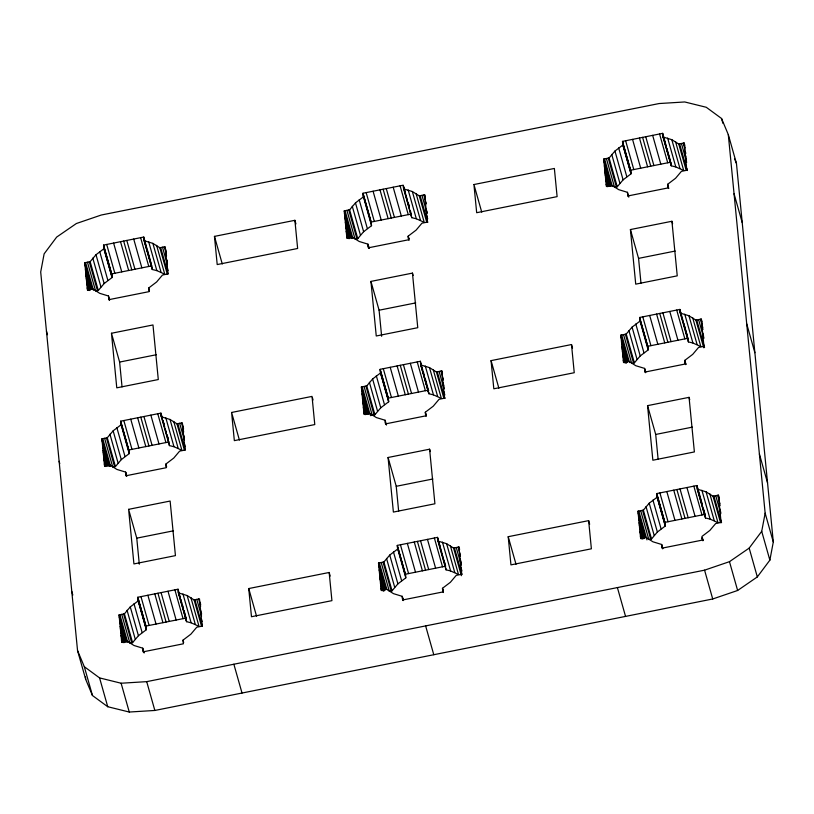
<?xml version="1.0" encoding="UTF-8"?>
<svg xmlns="http://www.w3.org/2000/svg" width="814" height="814" viewBox="0 0 814 814"><rect width="100%" height="100%" fill="white"/><g stroke="black" fill="none" stroke-linecap="round" stroke-linejoin="round"><path stroke-width="1.22" d="M77.544 650.579L84.31 666.697L99.573 677.909L121.113 683.231L146.703 681.644L704.568 570.166L729.476 561.67L749.175 548.107L761.711 531.339L765.15 513.186L728.296 134.605L721.54 118.488L706.267 107.275L684.737 101.964L659.147 103.541L101.282 215.018L76.374 223.524L56.675 237.078L44.129 253.846L40.7 271.998L77.544 650.579L85.704 679.395L92.46 695.512L107.733 706.725L129.263 712.036L154.853 710.459L712.718 598.982L737.626 590.476L757.325 576.923L769.871 560.154L773.3 542.002L736.456 163.421L728.296 134.605M109.585 300.183L108.506 296.011L99.756 293.335L92.806 288.96L87.424 290.038L84.768 262.749L90.15 261.67L96.001 254.741L103.907 248.738L103.551 245.085L143.763 237.047L146.876 248.423M87.454 262.21L95.614 291.025L98.301 290.486L104.151 283.557L112.057 277.543L111.701 273.891L103.551 245.085M126.658 475.702L125.641 472.1L116.89 469.424L109.941 465.048L104.558 466.127L101.903 438.827L107.285 437.759L113.136 430.83L121.042 424.816L120.686 421.164L160.907 413.125L162.261 417.928M104.599 438.298L112.749 467.104L115.446 466.564L121.286 459.635L129.192 453.632L128.836 449.979L120.686 421.164M368.996 247.771L367.979 244.169L359.228 241.483L352.279 237.118L346.896 238.187L344.241 210.897L349.623 209.819L355.474 202.89L363.38 196.886L363.024 193.233L403.235 185.195L403.591 188.848L412.342 191.524L419.291 195.899L426.77 222.314M346.927 210.358L355.087 239.174L357.773 238.634L363.624 231.705L371.53 225.702L371.174 222.049L363.024 193.233M144.139 652.991L142.776 648.188L134.035 645.512L127.086 641.137L121.703 642.205L119.048 614.916L124.43 613.837L130.271 606.908L138.177 600.905L137.82 597.252L178.042 589.214L180.138 596.988M121.734 614.377L129.884 643.192L132.58 642.653L138.431 635.724L146.337 629.721L145.981 626.068L137.82 597.252M386.477 425.05L385.114 420.248L376.363 417.572L369.414 413.197L364.031 414.275L361.375 386.986L366.758 385.907L372.608 378.978L380.514 372.975L380.158 369.322L420.38 361.284L421.398 364.886M370.37 415.628L374.908 414.723L380.759 407.794L388.665 401.78L388.309 398.127L380.158 369.322M628.805 197.12L627.452 192.318L618.701 189.642L611.752 185.266L606.369 186.345L603.713 159.045L609.096 157.977L614.946 151.048L622.852 145.034L622.496 141.382L662.708 133.343L663.786 137.525M606.399 158.516L614.56 187.322L617.246 186.782L623.097 179.853L631.003 173.85L630.646 170.197L622.496 141.382M403.276 599.938L402.248 596.336L393.498 593.66L386.558 589.285L381.176 590.364L378.51 563.064L383.893 561.996L389.743 555.067L397.649 549.053L397.293 545.4L437.515 537.372L438.197 539.774M381.206 562.535L389.357 591.34L392.053 590.811L397.904 583.872L405.799 577.869L405.453 574.216L397.293 545.4M645.604 372.008L644.586 368.406L635.836 365.73L628.886 361.355L623.504 362.434L620.848 335.134L626.231 334.055L632.081 327.126L639.987 321.123L639.631 317.47L679.853 309.432L680.87 313.034M623.544 334.595L631.695 363.41L634.381 362.871L640.231 355.942L648.137 349.939L647.781 346.286L639.631 317.47M662.799 548.667L661.721 544.495L652.97 541.809L646.021 537.444L640.638 538.512L637.983 511.223L643.365 510.144L649.216 503.215L657.122 497.212L656.766 493.559L696.988 485.52L702.085 503.53M640.679 510.683L648.829 539.499L651.526 538.96L657.376 532.03L665.272 526.017L664.916 522.364L656.766 493.559M108.506 296.011L108.862 299.664L149.084 291.636L148.728 287.983L156.624 281.97L162.474 275.04L167.857 273.962L165.201 246.673L159.819 247.751L152.869 243.376L144.119 240.7L143.763 237.047M367.979 244.169L368.335 247.822L408.547 239.784L408.201 236.131L416.096 230.128L421.947 223.189L427.33 222.12L424.674 194.821L419.291 195.899M125.641 472.1L125.997 475.752L166.219 467.714L165.863 464.061L173.769 458.058L179.619 451.129L185.002 450.05L182.346 422.761L176.964 423.829L170.014 419.464L161.264 416.778L160.907 413.125M627.452 192.318L627.808 195.971L668.019 187.932L667.663 184.279L675.569 178.276L681.42 171.347L686.802 170.268L684.147 142.979L678.764 144.047L671.815 139.682L663.064 136.996L662.708 133.343M385.114 420.248L385.47 423.901L425.691 415.873L425.335 412.22L433.241 406.206L439.092 399.277L444.475 398.209L441.809 370.909L436.426 371.988L429.487 367.613L420.736 364.937L420.38 361.284M142.776 648.188L143.132 651.841L183.353 643.803L182.997 640.15L190.903 634.147L196.754 627.218L202.137 626.139L199.481 598.839L194.098 599.918L187.149 595.543L178.398 592.867L178.042 589.214M644.586 368.406L644.942 372.059L685.164 364.021L684.808 360.368L692.714 354.365L698.554 347.436L703.937 346.357L701.281 319.057L695.899 320.136L688.949 315.761L680.199 313.085L679.853 309.432M402.248 596.336L402.604 599.989L442.826 591.951L442.47 588.298L450.376 582.295L456.227 575.366L461.609 574.287L458.954 546.998L453.571 548.076L446.621 543.701L437.871 541.025L437.515 537.372M294.892 220.309L297.639 248.484L217.206 264.56L214.458 236.386L294.892 220.309L295.92 223.911M473.931 184.534L554.365 168.457L557.112 196.632L476.678 212.708L473.931 184.534L481.746 212.149M111.701 273.891L151.923 265.852M371.174 222.049L411.396 214.011L411.446 214.581L410.429 210.979M630.646 170.197L669.82 162.373M111.467 333.252L152.981 324.959L158.292 379.548L116.778 387.84L111.467 333.252L119.617 362.067L122.039 386.874M412.454 273.107L417.765 327.696L376.251 335.989L370.94 281.41L412.454 273.107L413.136 275.508M671.926 221.266L677.238 275.844L635.724 284.147L630.412 229.558L671.926 221.266L672.608 223.667M119.617 362.067L156.257 354.751M381.634 336.274L379.09 310.215L415.72 302.9M640.984 283.18L638.563 258.374L675.193 251.048M231.593 412.464L312.037 396.398L314.774 424.572L234.34 440.639L231.593 412.464L239.408 440.079M571.509 344.546L574.246 372.72L493.813 388.797L491.066 360.622L571.509 344.546L572.527 348.148M128.836 449.979L169.058 441.941M388.309 398.127L428.53 390.099L428.581 390.669L425.132 378.093M647.781 346.286L688.003 338.248L688.176 340.069L680.026 311.263M128.602 509.34L170.126 501.048L175.437 555.626L133.923 563.929L128.602 509.34L136.762 538.156L139.296 564.204M429.599 449.196L434.91 503.785L393.386 512.077L388.075 457.488L429.599 449.196L430.27 451.597M689.061 397.344L694.383 451.933L652.859 460.225L647.547 405.647L689.061 397.344L689.743 399.745M136.762 538.156L173.392 530.83M398.646 511.121L396.235 486.304L432.865 478.988M658.119 459.269L655.708 434.452L692.338 427.136M329.171 572.476L331.919 600.651L251.475 616.727L248.738 588.553L329.171 572.476L330.189 576.078M588.644 520.634L591.381 548.809L510.948 564.875L508.211 536.701L588.644 520.634L589.662 524.236M696.988 485.52L697.344 489.173L706.094 491.849L713.044 496.225L718.426 495.146L719.098 497.547M145.981 626.068L186.192 618.029M405.453 574.216L445.665 566.178L444.648 562.576M664.916 522.364L705.138 514.336L705.321 516.157L697.16 487.342M663.064 136.996L671.224 165.812L675.793 166.931L683.699 170.482L675.539 141.667M403.541 188.278L411.752 217.664L416.32 218.773L424.226 222.324L416.066 193.518M680.148 312.515L688.359 341.9L692.928 343.02L700.834 346.561L692.683 317.755M144.119 240.7L152.279 269.505L156.848 270.624L164.754 274.176L156.603 245.36M420.736 364.937L428.886 393.752L433.455 394.861L441.361 398.412L433.211 369.597M697.344 489.173L705.494 517.989L710.073 519.098L717.968 522.649L709.818 493.833M161.203 416.208L169.414 445.594L173.982 446.713L181.888 450.264L173.738 421.449M437.81 540.445L446.021 569.831L450.6 570.95L458.496 574.501L450.346 545.685M178.398 592.867L186.548 621.682L191.127 622.802L199.023 626.342L190.873 597.537M734.523 158.811L736.456 163.421M721.54 118.488L722.893 123.29M734.055 193.752L742.215 222.568M746.723 323.891L754.873 352.706M684.147 142.979L684.828 145.38M684.36 145.106L685.032 147.507M683.302 143.142L685.001 149.145M685.154 150.997L685.836 153.398M685.266 154.487L685.948 156.888M685.48 156.624L686.497 160.226M681.46 143.518L686.701 162.352M686.599 168.142L687.281 170.543M679.609 143.885L687.077 170.299M678.764 144.047L686.243 170.462M671.815 139.682L679.965 168.488M759.391 454.029L767.541 482.844M667.643 138.115L675.793 166.931M664.407 139.347L666.167 145.92M666.839 148.321L670.237 160.327M663.227 136.376L671.041 163.99M663.013 136.426L671.163 165.242M659.564 133.974L667.724 162.79M765.15 513.186L773.3 542.002M667.663 184.279L668.742 188.451M667.846 186.111L668.528 188.512M652.655 135.358L660.805 164.174M761.711 531.339L769.871 560.154M701.281 319.057L701.963 321.459M701.495 321.194L702.177 323.596M700.447 319.23L702.818 327.635M702.289 327.086L702.97 329.487M702.614 332.712L703.632 336.314M698.595 319.597L703.693 337.607M702.818 334.839L703.835 338.441M645.746 136.742L653.896 165.547M696.743 319.973L704.558 347.578M695.899 320.136L703.713 347.751M642.602 137.363L650.752 166.178M639.458 137.993L647.608 166.809M688.949 315.761L697.11 344.576M684.778 314.204L692.928 343.02M749.175 548.107L757.325 576.923M632.549 139.377L640.699 168.193M681.542 315.435L682.57 319.037M683.923 323.84L684.94 327.442M685.622 329.843L687.321 335.846M679.904 310.002L680.921 313.604M682.285 318.406L685.683 330.413M686.355 332.814L688.054 338.817M676.709 310.063L684.859 338.878M625.63 140.761L633.791 169.566M684.808 360.368L685.826 363.97M685.205 362.138L685.876 364.54M684.981 362.189L685.663 364.591M622.547 141.951L630.697 170.767M622.669 143.213L630.819 172.029M622.791 144.465L630.942 173.28M622.852 145.034L631.003 173.85M669.79 311.447L677.95 340.252M718.63 497.283L719.311 499.684M717.582 495.319L719.963 503.724M719.423 503.174L720.105 505.575M618.66 147.904L626.811 176.719M719.749 508.791L720.766 512.393M715.73 495.685L720.828 513.695M662.881 312.82L671.031 341.636M720.868 520.309L721.55 522.71M713.878 496.052L721.357 522.466M627.625 194.149L628.306 196.55M713.044 496.225L720.512 522.639M614.946 151.048L623.097 179.853M659.737 313.451L667.897 342.267M729.476 561.67L737.626 590.476M611.741 154.416L619.892 183.231M656.593 314.082L664.753 342.898M706.094 491.849L714.244 520.665M630.412 229.558L638.563 258.374M609.096 157.977L617.246 186.782M608.251 158.14L616.401 186.955M701.912 490.293L710.073 519.098M649.684 315.466L657.834 344.271M604.548 158.883L612.362 186.498M703.5 508.903L705.199 514.906M697.283 488.603L705.494 517.989M603.713 159.045L611.182 185.46M603.917 161.182L611.049 186.396M604.375 165.873L610.154 186.284M604.833 170.564L609.248 186.172M605.036 172.7L608.78 185.897M693.843 486.151L701.994 514.957M605.25 174.827L608.302 185.633M605.708 179.518L607.743 186.721M606.155 184.208L606.837 186.61M642.775 316.839L650.925 345.655M702.279 537.657L702.96 540.058M702.34 538.227L703.021 540.628M702.116 538.278L702.797 540.679M639.682 318.04L647.842 346.856M639.804 319.302L647.964 348.107M639.926 320.553L648.137 349.939M686.935 487.525L695.085 516.341M635.795 323.992L643.955 352.798M704.568 570.166L712.718 598.982M680.016 488.909L688.176 517.724M644.647 368.976L645.665 372.578M644.769 370.228L645.441 372.629M632.081 327.126L640.231 355.942M676.882 489.54L685.032 518.355M628.876 330.504L637.026 359.31M673.738 490.17L681.888 518.976M647.547 405.647L655.708 434.452M626.231 334.055L634.381 362.871M625.386 334.228L633.546 363.044M666.819 491.544L674.979 520.36M621.692 334.971L629.507 362.576M620.848 335.134L628.327 361.548M621.062 337.271L627.848 361.274M621.509 341.961L627.289 362.372M621.967 346.652L626.383 362.261M622.181 348.779L626.251 363.186M622.384 350.915L625.783 362.922M622.842 355.606L624.877 362.81M623.3 360.297L623.982 362.698M659.91 492.928L668.06 521.743M656.827 494.129L664.977 522.944M656.949 495.38L665.099 524.196M657.071 496.642L665.221 525.447M657.122 497.212L665.272 526.017M652.94 500.071L661.09 528.886M661.904 546.316L662.586 548.717M649.216 503.215L657.376 532.03M646.011 506.583L654.171 535.398M643.365 510.144L651.526 538.96M642.531 510.317L650.681 539.122M638.827 511.05L646.977 539.865M637.983 511.223L645.461 537.637M638.196 513.349L644.993 537.362M638.654 518.04L644.423 538.451M639.112 522.73L643.528 538.339M639.316 524.867L643.05 538.074M639.519 527.004L642.918 539.01M639.977 531.695L642.022 538.899M640.435 536.385L641.117 538.787M617.399 587.586L625.549 616.401M491.066 360.622L498.88 388.227M424.674 194.821L425.356 197.222M423.84 194.994L426.21 203.398M425.335 201.648L426.017 204.049M426.343 209.676L427.024 212.078M421.988 195.36L427.075 213.37M426.21 210.602L426.892 213.003M426.668 215.293L427.686 218.895M420.136 195.736L427.808 222.385M412.342 191.524L420.502 220.34M508.211 536.701L516.025 564.316M408.17 189.967L416.32 218.773M403.581 186.396L404.934 191.198M407.997 202.004L409.015 205.606M403.296 185.765L407.366 200.173M408.048 202.574L409.066 206.176M403.418 187.027L411.752 217.664M400.101 185.826L408.252 214.642M408.201 236.131L408.872 238.533M408.252 236.701L408.933 239.102M408.374 237.953L409.055 240.354M393.182 187.21L401.333 216.015M441.809 370.909L442.49 373.311M440.974 371.082L443.355 379.487M442.48 377.737L443.162 380.138M442.938 382.427L443.956 386.029M443.142 384.554L444.159 388.156M439.122 371.449L444.027 389.092M443.803 391.381L444.82 394.983M386.274 188.583L394.424 217.399M444.261 396.072L444.943 398.473M437.271 371.815L444.749 398.229M436.426 371.988L443.905 398.402M383.129 189.214L391.28 218.03M379.985 189.845L388.136 218.651M429.487 367.613L437.637 396.428M425.305 366.046L433.455 394.861M373.077 191.219L381.227 220.034M421.794 366.656L422.812 370.258M423.433 372.09L424.511 376.261M420.553 363.105L428.886 393.752M420.675 364.367L428.825 393.172M417.236 361.915L425.386 390.72M366.158 192.603L374.318 221.418M425.335 412.22L426.017 414.621M425.386 412.79L426.068 415.191M425.508 414.041L426.19 416.442M363.075 193.803L371.225 222.619M363.197 195.055L371.347 223.87M363.319 196.316L371.53 225.702M410.317 363.288L418.477 392.104M458.954 546.998L459.635 549.399M458.109 547.161L460.144 554.365M459.615 553.815L460.297 556.216M359.188 199.756L367.348 228.561M460.073 558.506L461.09 562.108M460.276 560.643L461.294 564.244M456.257 547.537L461.019 564.346M460.49 562.779L461.162 565.181M460.948 567.47L461.965 571.072M403.408 364.672L411.558 393.488M454.405 547.903L462.077 574.562M368.03 244.739L369.047 248.341M368.152 245.991L368.834 248.392M453.571 548.076L461.385 575.681M355.474 202.89L363.624 231.705M400.264 365.303L408.425 394.108M352.269 206.268L360.419 235.073M397.12 365.924L405.28 394.739M446.621 543.701L454.772 572.517M370.94 281.41L379.09 310.215M349.623 209.819L357.773 238.634M348.779 209.992L356.939 238.807M442.44 542.134L450.6 570.95M390.211 367.307L398.361 396.123M345.085 210.734L352.889 238.339M438.868 542.175L439.896 545.767M440.567 548.168L441.595 551.77M437.566 537.942L438.247 540.343M438.929 542.745L439.947 546.347M441.31 551.149L444.698 563.146M437.688 539.194L445.502 566.809M344.241 210.897L352.055 238.512M344.444 213.034L351.577 238.237M344.902 217.725L350.681 238.126M345.36 222.415L349.776 238.024M434.371 537.993L442.521 566.809M345.563 224.542L349.308 237.749M345.777 226.679L349.175 238.685M346.235 231.369L348.27 238.573M346.693 236.06L347.364 238.461M383.302 368.691L391.453 397.507M442.47 588.298L443.152 590.699M442.531 588.868L443.203 591.269M442.653 590.13L443.325 592.531M380.209 369.892L388.37 398.697M380.331 371.143L388.492 399.959M380.453 372.405L388.614 401.21M380.514 372.975L388.665 401.78M427.462 539.377L435.612 568.192M376.333 375.834L384.483 404.65M420.543 540.761L428.703 569.566M385.297 422.079L385.968 424.481M372.608 378.978L380.759 407.794M417.409 541.381L425.559 570.197M369.403 382.346L377.554 411.162M414.265 542.012L422.415 570.828M388.075 457.488L396.235 486.304M366.758 385.907L374.908 414.723M365.924 386.08L374.074 414.886M364.072 386.447L372.222 415.262M407.346 543.396L415.506 572.211M362.22 386.813L370.034 414.428M361.375 386.986L368.854 413.4M361.589 389.112L368.722 414.326M362.037 393.803L367.816 414.214M362.495 398.494L366.911 414.102M362.708 400.63L366.442 413.838M362.912 402.767L365.974 413.563M425.63 625.905L433.781 654.721M363.37 407.458L365.405 414.652M363.827 412.149L364.509 414.55M400.437 544.78L408.587 573.585M397.354 545.97L405.504 574.786M397.476 547.232L405.626 576.047M397.598 548.483L405.799 577.869M393.467 551.923L401.617 580.738M402.309 596.906L403.327 600.508M402.431 598.168L403.113 600.569M389.743 555.067L397.904 583.872M386.538 558.435L394.698 587.25M383.893 561.996L392.053 590.811M383.058 562.159L391.208 590.974M379.355 562.901L386.833 589.316M378.51 563.064L385.989 589.478M378.724 565.201L385.521 589.214M379.182 569.892L384.951 590.303M379.639 574.582L384.055 590.191M379.843 576.719L383.923 591.127M380.046 578.846L383.445 590.852M380.504 583.536L382.549 590.74M380.962 588.227L381.644 590.628M312.373 397.598L313.054 400M214.458 236.386L222.273 263.99M165.415 248.809L166.432 252.411M164.367 246.846L166.402 254.039M165.873 253.5L166.544 255.901M166.667 259.391L167.348 261.793M166.534 260.317L167.216 262.719M162.515 247.212L167.419 264.855M167.196 267.145L168.213 270.747M160.663 247.578L168.132 273.992M159.819 247.751L167.297 274.155M152.869 243.376L161.03 272.191M248.738 588.553L256.552 616.167M148.697 241.809L156.848 270.624M147.507 250.254L150.956 262.83M143.946 238.868L151.76 266.483M144.068 240.13L152.218 268.935M140.629 237.668L148.779 266.483M148.728 287.983L149.461 290.954M133.71 239.051L141.87 267.867M182.55 424.888L183.567 428.49M181.502 422.924L183.537 430.128M183.008 429.578L183.689 431.98M183.801 435.47L184.483 437.871M183.669 436.406L184.351 438.807M179.65 423.3L184.402 440.099M184.33 443.233L185.348 446.835M126.801 240.435L134.951 269.251M177.798 423.667L185.277 450.081M176.964 423.829L184.432 450.244M123.657 241.066L131.807 269.872M120.513 241.687L128.673 270.502M170.014 419.464L178.164 448.27M165.832 417.897L173.982 446.713M233.862 664.224L242.023 693.04M113.604 243.071L121.754 271.886M162.942 420.329L163.96 423.931M167.023 434.737L168.04 438.339M160.958 413.705L162.322 418.508M162.993 420.899L164.693 426.902M165.374 429.304L166.392 432.906M167.073 435.307L168.091 438.909M161.08 414.957L168.895 442.572M157.763 413.756L165.914 442.572M106.695 244.454L114.845 273.27M165.863 464.061L166.544 466.463M165.914 464.631L166.595 467.033M103.602 245.655L111.752 274.46M103.724 246.907L111.884 275.722M103.846 248.158L112.006 276.974M103.907 248.738L112.057 277.543M150.855 415.14L159.005 443.956M200.03 602.177L200.702 604.578M198.636 599.012L200.671 606.216M99.715 251.597L107.875 280.413M200.6 610.358L201.618 613.96M200.804 612.494L201.485 614.896M196.785 599.379L201.546 616.188M201.475 619.312L202.147 621.713M143.936 416.524L152.086 445.329M194.933 599.755L202.411 626.159M108.679 297.843L109.361 300.244M194.098 599.918L201.567 626.332M96.001 254.741L104.151 283.557M140.791 417.144L148.952 445.96M92.796 258.109L100.946 286.925M137.658 417.775L145.808 446.591M187.149 595.543L195.299 624.358M90.15 261.67L98.301 290.486M89.306 261.833L97.466 290.649M182.967 593.986L191.127 622.802M130.739 419.159L138.889 447.975M85.612 262.576L93.427 290.191M180.82 599.389L181.837 602.991M182.458 604.822L183.537 608.994M184.157 610.826L185.907 617.399M178.215 591.045L186.375 619.851M178.337 592.297L186.498 621.113M84.768 262.749L92.236 289.153M84.971 264.876L91.768 288.889M85.429 269.566L90.863 288.777M85.887 274.257L90.303 289.865M86.091 276.394L89.835 289.601M174.898 589.845L183.048 618.66M86.304 278.52L89.703 290.527M86.762 283.211L88.797 290.415M87.22 287.902L87.892 290.303M123.83 420.543L131.98 449.348M182.997 640.15L183.679 642.551M120.737 421.733L128.897 450.549M120.859 422.995L129.019 451.811M120.991 424.247L129.192 453.632M167.989 591.229L176.139 620.034M116.86 427.686L125.01 456.501M161.07 592.602L169.231 621.418M125.702 472.669L126.719 476.271M125.824 473.931L126.496 476.332M113.136 430.83L121.286 459.635M157.936 593.233L166.087 622.049M109.931 434.198L118.081 463.013M154.792 593.864L162.942 622.679M107.285 437.759L115.446 466.564M106.451 437.922L114.601 466.737M147.873 595.248L156.034 624.053M102.747 438.665L110.562 466.28M101.903 438.827L109.717 466.442M102.116 440.964L109.249 466.178M102.574 445.655L108.343 466.066M103.022 450.346L107.438 465.954M103.236 452.482L106.97 465.679M103.439 454.609L106.502 465.415M103.897 459.3L105.932 466.503M104.355 463.99L105.037 466.391M140.964 596.621L149.115 625.437M137.881 597.822L146.032 626.638M138.004 599.084L146.154 627.889M138.126 600.335L146.276 629.151M138.177 600.905L146.337 629.721M133.995 603.774L142.145 632.58M142.959 650.01L143.64 652.411M130.271 606.908L138.431 635.724M127.065 610.286L135.226 639.092M146.703 681.644L154.853 710.459M46.459 331.156L47.477 334.758M124.43 613.837L132.58 642.653M123.586 614.01L131.736 642.826M119.882 614.753L127.696 642.358M119.048 614.916L126.516 641.33M119.251 617.053L126.384 642.256M119.709 621.743L125.478 642.154M120.167 626.434L124.583 642.043M120.37 628.561L124.104 641.768M120.574 630.697L123.972 642.704M121.032 635.388L123.077 642.592M121.49 640.079L122.171 642.48M59.127 461.294L59.798 463.695M121.113 683.231L129.263 712.036M99.573 677.909L107.733 706.725M71.785 591.432L72.812 595.034M84.31 666.697L92.46 695.512M718.426 495.146L721.082 522.446L715.699 523.514L709.849 530.443L701.943 536.457L702.299 540.109L662.077 548.148L661.721 544.495M670.868 162.159L671.224 165.812M688.298 341.331L688.359 341.9M445.848 568.009L446.021 569.831M152.096 267.684L152.279 269.505M169.231 443.772L169.414 445.594M186.253 618.599L186.548 621.682M85.45 676.882L85.704 679.395"/></g></svg>
